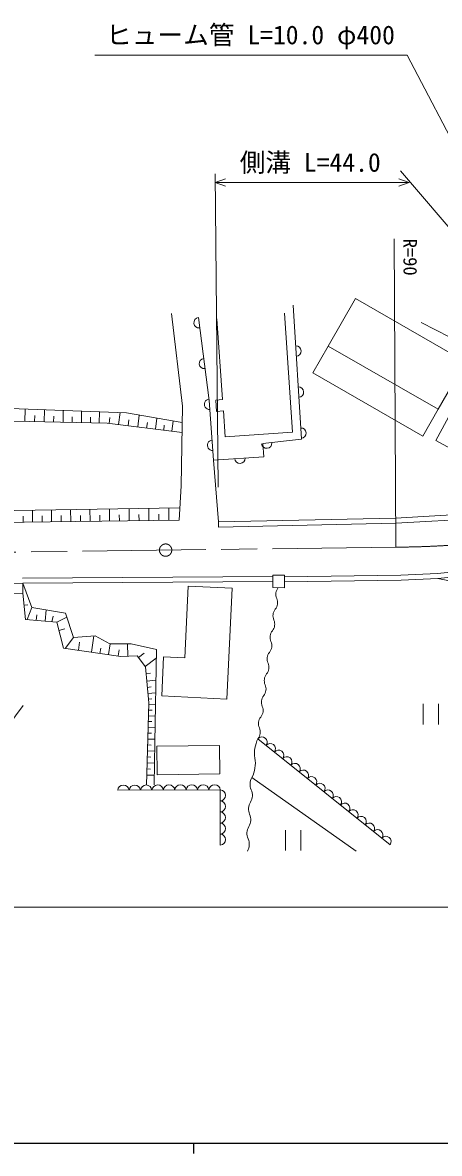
# Model space of a CAD drawing. Units: millimetres, scale not verified. Extents: x 40000 to 680000, y 20000 to 380000.
# Drawn here: x 251358 to 291927, y 204000 to 314021 of the extents above; entities that cross this region are included whole.
import ezdxf
from ezdxf.enums import TextEntityAlignment as Align

# ---------------------------------------------------------------- set-up
doc = ezdxf.new("R2010")
doc.units = ezdxf.units.MM
doc.header["$LTSCALE"] = 1000
doc.linetypes.add('CHAIN', pattern=[18.5, 12, -1.5, 3.5, -1.5])
for name, color, linetype, lineweight in [('M-BGD', 7, 'Continuous', 13), ('M-BMK', 2, 'CHAIN', 13), ('M-STR-HTXT', 7, 'Continuous', 13), ('M-TTL-BAND', 7, 'Continuous', 25)]:
    doc.layers.add(name, color=color, linetype=linetype, lineweight=lineweight)
doc.styles.add('ＭＳ ゴシック', font='')
doc.styles.get('ＭＳ ゴシック').set_extended_font_data('MS Gothic')

msp = doc.modelspace()

# ---------------------------------------------------------------- linework, layer by layer
at = {"layer": 'M-BGD'}
for p, q in [((266915, 276700), (265848, 285718)), ((314250, 272445), (290169, 284836)), ((279601, 279954), (281094, 282554)), ((290322, 273798), (279601, 279954)), ((251586, 275216), (251611, 276414)), ((253459, 275176), (253484, 276347)), ((255290, 275137), (255314, 276281)), ((257078, 275099), (257101, 276217)), ((258824, 275062), (258848, 276154)), ((266808, 268963), (266915, 276700)), ((290322, 273798), (291815, 276397)), ((259605, 275046), (234419, 275580)), ((252523, 275196), (252535, 275781)), ((254375, 275157), (254387, 275729)), ((256184, 275118), (256196, 275677)), ((257951, 275081), (257963, 275627)), ((259769, 275025), (259843, 275612)), ((260708, 274908), (260855, 276082)), ((261640, 274792), (261712, 275374)), ((262571, 274676), (262716, 275840)), ((263433, 274568), (263500, 275106)), ((264294, 274461), (264428, 275537)), ((265887, 274262), (266012, 275258)), ((266880, 274138), (259605, 275046)), ((265091, 274361), (265153, 274859)), ((270416, 265434), (269949, 271462)), ((266595, 265601), (266808, 268963)), ((252329, 265433), (252316, 266581)), ((254180, 265455), (254166, 266612)), ((256045, 265477), (256031, 266643)), ((257925, 265499), (257911, 266674)), ((259820, 265521), (259806, 266706)), ((261730, 265544), (261716, 266738)), ((263655, 265567), (263641, 266770)), ((265595, 265589), (265581, 266802)), ((221292, 265068), (266595, 265601)), ((251411, 265422), (251404, 265996)), ((253254, 265444), (253248, 266022)), ((255112, 265466), (255106, 266049)), ((256985, 265488), (256978, 266076)), ((258873, 265510), (258866, 266102)), ((260775, 265533), (260768, 266130)), ((262692, 265555), (262685, 266157)), ((264625, 265578), (264618, 266184)), ((270427, 264934), (270416, 265434)), ((275712, 260132), (251361, 259974)), ((291771, 259925), (299128, 260665)), ((251364, 259474), (241611, 259291)), ((275709, 259632), (251364, 259474)), ((251364, 259474), (251389, 258499)), ((251389, 258499), (242674, 258419)), ((251389, 258499), (251651, 255951)), ((251508, 257339), (251873, 257376)), ((251799, 255937), (252257, 257117)), ((252680, 255856), (252731, 256407)), ((253561, 255775), (253663, 256876)), ((251651, 255951), (254683, 255671)), ((254217, 255714), (254329, 256257)), ((254683, 255671), (255652, 256166)), ((254683, 255671), (255336, 253152)), ((254891, 254869), (255484, 255022)), ((255516, 253127), (256315, 254179)), ((258053, 252767), (258278, 254353)), ((255336, 253152), (260932, 252360)), ((256784, 252947), (256897, 253740)), ((258885, 252650), (258959, 253170)), ((259718, 252532), (259865, 253572)), ((261614, 252380), (261579, 253572)), ((260663, 252398), (260747, 252988)), ((260932, 252360), (262518, 252406)), ((262518, 252406), (263311, 251333)), ((262628, 252257), (263176, 252662)), ((263276, 251381), (264371, 252191)), ((263311, 251333), (263638, 247835)), ((263373, 250674), (263822, 250716)), ((263440, 249956), (264338, 250039)), ((263497, 249344), (263879, 249380)), ((263554, 248732), (264318, 248804)), ((249909, 245571), (251409, 247571)), ((263638, 247835), (263404, 239813)), ((263604, 248200), (263936, 248231)), ((263633, 247668), (264300, 247648)), ((290334, 247732), (290334, 245732)), ((291834, 245732), (291834, 247732)), ((263601, 246575), (264283, 246556)), ((263617, 247122), (263958, 247112)), ((263569, 245459), (264266, 245439)), ((263585, 246017), (263934, 246007)), ((263535, 244318), (264248, 244298)), ((263552, 244889), (263908, 244879)), ((287126, 234030), (274261, 244347)), ((263502, 243162), (264224, 243141)), ((263519, 243740), (263880, 243730)), ((263485, 242578), (263850, 242567)), ((263451, 241403), (263820, 241392)), ((263468, 241994), (264198, 241972)), ((263433, 240813), (264172, 240791)), ((273685, 240566), (283838, 233414)), ((276945, 235463), (276945, 233463)), ((278445, 233463), (278445, 235463))]:
    msp.add_line(p, q, dxfattribs=at)
for points in [[(291815, 276397), (281094, 282554), (283749, 287178), (294470, 281021)], [(305985, 274964), (295530, 280643), (291571, 273356), (302027, 267677)], [(275713, 260269), (276856, 260261), (276848, 259041), (275705, 259049)], [(271753, 258983), (271240, 248209), (264902, 248510), (265083, 252313), (267135, 252215), (267467, 259187)], [(264419, 243610), (270526, 243694), (270564, 240914), (264458, 240830)]]:
    msp.add_lwpolyline(points, close=True, dxfattribs=at)
for points in [[(268463, 285313), (269524, 277247), (269949, 271462), (274831, 271780), (274725, 273054), (278493, 273478), (277697, 286534)], [(266893, 275102), (261472, 276060), (246638, 276593), (235273, 276593), (224601, 278087), (226682, 285024)], [(276848, 285738), (277644, 274168), (271078, 273717), (270904, 276238), (270237, 276192), (270161, 277300), (270808, 277344), (270267, 285207)], [(266672, 266820), (222360, 266081), (221346, 266935), (224227, 277020)], [(313264, 270155), (304708, 267652), (295848, 266281), (287653, 265805), (270416, 265434)], [(313007, 269559), (304817, 267163), (295901, 265783), (287672, 265305), (270427, 264934)], [(310059, 263492), (305516, 262305), (299060, 261161), (291734, 260424), (288180, 260261), (276855, 260098)], [(291771, 259925), (294648, 259350), (300197, 259596), (306897, 261199)], [(291771, 259925), (288195, 259761), (276852, 259598)], [(251364, 259474), (252257, 257117), (255522, 256557), (256315, 254179), (258414, 254365), (259860, 253572), (261912, 253572), (264384, 253013), (264244, 244011), (264151, 239860)], [(270603, 233989), (270603, 239374), (260615, 239332)]]:
    msp.add_lwpolyline(points, dxfattribs=at)
for centre, radius, start, end in [((268528, 284818), 500, 97.49586, 277.49586), ((277970, 282062), 500, 273.48932, 93.48932), ((269050, 280852), 500, 97.49586, 277.49586), ((278213, 278070), 500, 273.48932, 93.48932), ((269551, 276884), 500, 94.19767, 274.19767), ((278457, 274077), 500, 273.48932, 93.48932), ((269844, 272895), 500, 94.19767, 274.19767), ((275115, 273098), 500, 186.42875, 6.42875), ((272507, 271628), 500, 183.7314, 3.7314), ((277018, 258406), 1010, 140.72281, 203.97262), ((275172, 257585), 1010, 320.72281, 23.97262), ((276736, 256306), 1010, 140.72281, 203.97262), ((274890, 255485), 1010, 320.72281, 23.97262), ((276453, 254206), 1010, 140.72281, 203.97262), ((274607, 253385), 1010, 320.72281, 23.97262), ((276171, 252107), 1010, 140.72281, 203.97262), ((274325, 251286), 1010, 320.72281, 23.97262), ((275889, 250007), 1010, 140.72281, 203.97262), ((274043, 249186), 1010, 320.72281, 23.97262), ((275607, 247907), 1010, 140.72281, 203.97262), ((275325, 245807), 1010, 140.72281, 203.97262), ((273761, 247086), 1010, 320.72281, 23.97262), ((273479, 244987), 1010, 320.72281, 23.97262), ((277056, 242954), 3123, 153.51777, 189.17715), ((274653, 244013), 516, 323.00511, 139.54146), ((275457, 243368), 516, 323.00511, 139.54146), ((276261, 242723), 516, 323.00511, 139.54146), ((270890, 241958), 3123, 333.51777, 9.17715), ((277065, 242078), 516, 323.00511, 139.54146), ((277870, 241433), 516, 323.00511, 139.54146), ((278674, 240788), 516, 323.00511, 139.54146), ((264499, 239291), 558, 6.19398, 174.27759), ((265609, 239295), 558, 6.19398, 174.27759), ((266719, 239300), 558, 6.19398, 174.27759), ((267829, 239304), 558, 6.19398, 174.27759), ((268938, 239309), 558, 6.19398, 174.27759), ((270048, 239313), 558, 6.19398, 174.27759), ((274759, 239899), 1264, 148.18323, 204.58211), ((279478, 240144), 516, 323.00511, 139.54146), ((280282, 239499), 516, 323.00511, 139.54146), ((261170, 239277), 558, 6.19398, 174.27759), ((262280, 239281), 558, 6.19398, 174.27759), ((263389, 239286), 558, 6.19398, 174.27759), ((270563, 238835), 540, 274.24129, 85.75871), ((272461, 238848), 1264, 328.18323, 24.58211), ((281086, 238854), 516, 323.00511, 139.54146), ((270563, 237758), 540, 274.24129, 85.75871), ((274609, 237515), 1264, 148.18323, 204.58211), ((281890, 238209), 516, 323.00511, 139.54146), ((282694, 237564), 516, 323.00511, 139.54146), ((270563, 236681), 540, 274.24129, 85.75871), ((272310, 236464), 1264, 328.18323, 24.58211), ((283498, 236920), 516, 323.00511, 139.54146), ((284302, 236275), 516, 323.00511, 139.54146), ((270563, 235604), 540, 274.24129, 85.75871), ((274458, 235131), 1264, 148.18323, 204.58211), ((285106, 235630), 516, 323.00511, 139.54146), ((285910, 234985), 516, 323.00511, 139.54146), ((270563, 234528), 540, 274.24129, 85.75871), ((272159, 234080), 1264, 328.18323, 24.58211), ((286714, 234340), 516, 323.00511, 139.54146)]:
    msp.add_arc(centre, radius, start, end, dxfattribs=at)
at = {"layer": 'M-BMK'}
msp.add_line((287685, 262984), (213427, 262029), dxfattribs=at)
msp.add_circle((265278, 262696), 600, dxfattribs=at)
msp.add_arc((287195, 352467), 89485, 270.31384, 319.95033, dxfattribs=at)
at = {"layer": 'M-STR-HTXT'}
for p, q in [((288795, 310858), (258376, 310858)), ((311395, 267566), (288795, 310858)), ((270391, 268806), (270105, 299320)), ((313016, 270522), (288128, 299606)), ((270113, 298455), (271113, 298805)), ((270113, 298455), (288975, 298455)), ((270113, 298455), (271113, 298105)), ((288975, 298455), (287975, 298805)), ((288975, 298455), (287975, 298105)), ((287685, 262984), (287521, 292983)), ((174057, 227945), (310227, 227945))]:
    msp.add_line(p, q, dxfattribs=at)
at = {"layer": 'M-TTL-BAND'}
for p, q in [((40000, 205000), (579000, 205000)), ((268000, 205000), (268000, 204000))]:
    msp.add_line(p, q, dxfattribs=at)

# ---------------------------------------------------------------- texts
at = {"layer": 'M-STR-HTXT', "style": 'ＭＳ ゴシック'}
for s, p in [('ヒューム管 L=10.0 φ400', (273538, 311358)), ('側溝 L=44.0', (279355, 298955))]:
    msp.add_text(s, height=1833, dxfattribs=at).set_placement(p, align=Align.BOTTOM_CENTER)
msp.add_text('R=90', height=1320, rotation=270.314, dxfattribs=at).set_placement((288021, 292986), align=Align.BOTTOM_LEFT)

doc.saveas('drawing.dxf')
